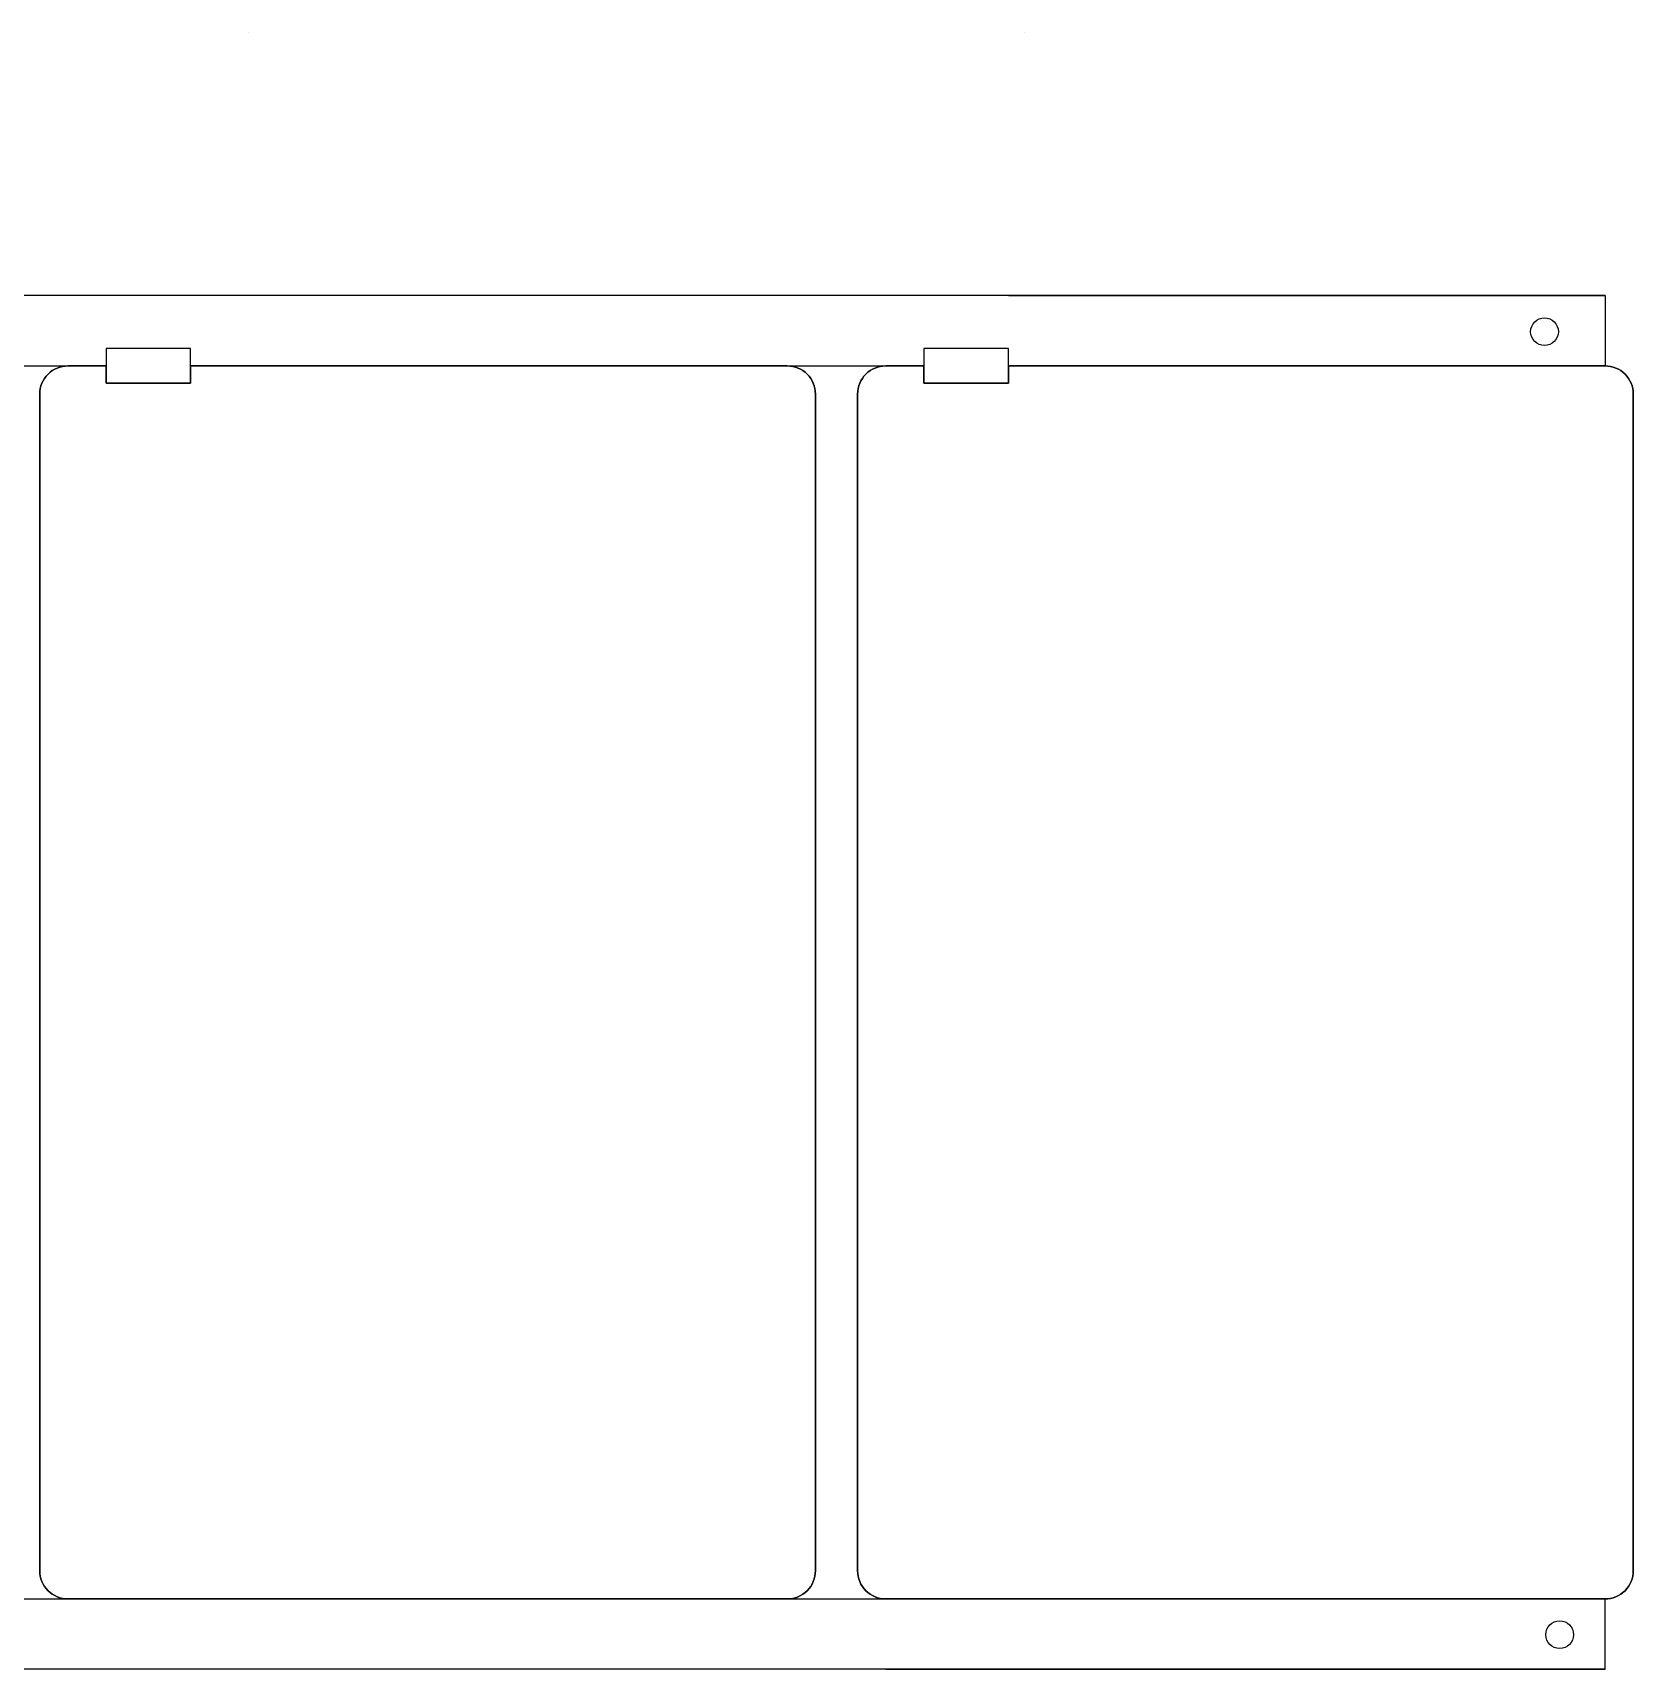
# Model space of a CAD drawing. Extents: x -15 to 159, y -25 to 93.
# Drawn here: x 43.6 to 159.2, y -25.5 to 92.7 of the extents above; entities that cross this region are included whole.
import ezdxf

# ---------------------------------------------------------------- set-up
doc = ezdxf.new("R2010")
doc.units = 0
doc.layers.add('BG_OUTLINE', color=200, linetype='CONTINUOUS')
doc.layers.add('PIN_BOTTOM', color=172, linetype='CONTINUOUS')

msp = doc.modelspace()

# ---------------------------------------------------------------- linework, layer by layer
at = {"layer": 'BG_OUTLINE'}
for points in [[(59.16549, 92.735654), (59.16549, 92.729558)], [(115.165632, 92.735654), (115.165632, 92.729558)], [(114.046508, 73.753218), (157.121098, 73.753218), (-12.911328, 73.753218), (-12.911328, 68.673218), (-10.151872, 68.673218)], [(54.998366, 69.924422), (48.89627, 69.924422)], [(48.89627, 69.924422), (48.89627, 68.673218)], [(54.998366, 68.673218), (54.998366, 69.924422)], [(114.046508, 69.924422), (107.944412, 69.924422)], [(107.944412, 69.924422), (107.944412, 68.673218)], [(114.046508, 68.673218), (114.046508, 69.924422)], [(46.136814, 68.673218), (48.89627, 68.673218)], [(46.136814, 68.673218), (48.89627, 68.673218)], [(48.89627, 68.673218), (48.89627, 67.422014)], [(48.89627, 68.673218), (48.89627, 67.422014)], [(48.89627, 68.673218), (48.89627, 67.422014)], [(54.998366, 68.673218), (98.072956, 68.673218)], [(54.998366, 67.422014), (54.998366, 68.673218)], [(54.998366, 68.673218), (98.072956, 68.673218)], [(54.998366, 67.422014), (54.998366, 68.673218)], [(54.998366, 68.673218), (98.072956, 68.673218)], [(54.998366, 67.422014), (54.998366, 68.673218)], [(105.184956, 68.673218), (107.944412, 68.673218)], [(105.184956, 68.673218), (107.944412, 68.673218)], [(107.944412, 68.673218), (107.944412, 67.422014)], [(107.944412, 68.673218), (107.944412, 67.422014)], [(107.944412, 68.673218), (107.944412, 67.422014)], [(114.046508, 68.673218), (157.121098, 68.673218)], [(114.046508, 67.422014), (114.046508, 68.673218)], [(114.046508, 68.673218), (157.121098, 68.673218)], [(114.046508, 67.422014), (114.046508, 68.673218)], [(114.046508, 68.673218), (157.121098, 68.673218)], [(114.046508, 67.422014), (114.046508, 68.673218)], [(48.89627, 67.422014), (54.998366, 67.422014)], [(48.89627, 67.422014), (54.998366, 67.422014)], [(48.89627, 67.422014), (54.998366, 67.422014)], [(107.944412, 67.422014), (114.046508, 67.422014)], [(107.944412, 67.422014), (114.046508, 67.422014)], [(107.944412, 67.422014), (114.046508, 67.422014)], [(44.104814, -18.358866), (44.104814, 66.641218)], [(44.104814, -18.358866), (44.104814, 66.641218)], [(44.104814, -18.358866), (44.104814, 66.641218)], [(100.104956, 66.641218), (100.104956, -18.358866)], [(100.104956, 66.641218), (100.104956, -18.358866)], [(100.104956, 66.641218), (100.104956, -18.358866)], [(103.152956, -18.358866), (103.152956, 66.641218)], [(103.152956, -18.358866), (103.152956, 66.641218)], [(103.152956, -18.358866), (103.152956, 66.641218)], [(159.153098, 66.641218), (159.153098, -18.358866)], [(159.153098, 66.641218), (159.153098, -18.358866)], [(159.153098, 66.641218), (159.153098, -18.358866)], [(98.072956, -20.390866), (46.136814, -20.390866)], [(98.072956, -20.390866), (46.136814, -20.390866)], [(157.121098, -25.470866), (157.121098, -20.390866), (105.184956, -20.390866)], [(157.121098, -20.390866), (105.184956, -20.390866)], [(157.121098, -20.390866), (105.184956, -20.390866)]]:
    msp.add_lwpolyline(points, dxfattribs=at)
for points in [[(157.121098, 73.753218), (157.121098, 68.673218, -0.414214), (159.153098, 66.641218)], [(41.056814, 66.641218, 0.414214), (39.024814, 68.673218), (48.89627, 68.673218)], [(44.104814, 66.641218, -0.414214), (46.136814, 68.673218)], [(44.104814, 66.641218, -0.414214), (46.136814, 68.673218)], [(44.104814, 66.641218, -0.414214), (46.136814, 68.673218)], [(100.104956, 66.641218, 0.414214), (98.072956, 68.673218), (54.998366, 68.673218), (54.998366, 67.422014), (48.89627, 67.422014), (48.89627, 68.673218), (46.136814, 68.673218, 0.414214), (44.104814, 66.641218), (44.104814, -18.358866, 0.414214), (46.136814, -20.390866), (98.072956, -20.390866, 0.414214), (100.104956, -18.358866), (100.104956, 66.641218)], [(100.104956, 66.641218, 0.414214), (98.072956, 68.673218), (107.944412, 68.673218)], [(98.072956, 68.673218, -0.414214), (100.104956, 66.641218)], [(98.072956, 68.673218, -0.414214), (100.104956, 66.641218)], [(103.152956, 66.641218, -0.414214), (105.184956, 68.673218)], [(103.152956, 66.641218, -0.414214), (105.184956, 68.673218)], [(103.152956, 66.641218, -0.414214), (105.184956, 68.673218)], [(159.153098, 66.641218, 0.414214), (157.121098, 68.673218), (114.046508, 68.673218), (114.046508, 67.422014), (107.944412, 67.422014), (107.944412, 68.673218), (105.184956, 68.673218, 0.414214), (103.152956, 66.641218), (103.152956, -18.358866, 0.414214), (105.184956, -20.390866), (157.121098, -20.390866, 0.414214), (159.153098, -18.358866), (159.153098, 66.641218)], [(157.121098, 68.673218, -0.414214), (159.153098, 66.641218)], [(157.121098, 68.673218, -0.414214), (159.153098, 66.641218)], [(105.184956, -25.470866), (157.121098, -25.470866), (-12.911328, -25.470866), (-12.911328, -20.390866, -0.414214), (-14.943328, -18.358866)], [(-12.911328, -20.390866), (46.136814, -20.390866, -0.414214), (44.104814, -18.358866)], [(46.136814, -20.390866, -0.414214), (44.104814, -18.358866)], [(46.136814, -20.390866, -0.414214), (44.104814, -18.358866)], [(46.136814, -20.390866), (105.184956, -20.390866, -0.414214), (103.152956, -18.358866)], [(100.104956, -18.358866, -0.414214), (98.072956, -20.390866)], [(100.104956, -18.358866, -0.414214), (98.072956, -20.390866)], [(100.104956, -18.358866, -0.414214), (98.072956, -20.390866)], [(105.184956, -20.390866, -0.414214), (103.152956, -18.358866)], [(105.184956, -20.390866, -0.414214), (103.152956, -18.358866)], [(159.153098, -18.358866, -0.414214), (157.121098, -20.390866)], [(159.153098, -18.358866, -0.414214), (157.121098, -20.390866)], [(159.153098, -18.358866, -0.414214), (157.121098, -20.390866)]]:
    msp.add_lwpolyline(points, format="xyb", dxfattribs=at)
for points in [[(100.104956, -18.358866, -0.414214), (98.072956, -20.390866), (46.136814, -20.390866, -0.414214), (44.104814, -18.358866), (44.104814, 66.641218, -0.414214), (46.136814, 68.673218), (48.89627, 68.673218), (48.89627, 67.422014), (54.998366, 67.422014), (54.998366, 68.673218), (98.072956, 68.673218, -0.414214), (100.104956, 66.641218)], [(159.153098, -18.358866, -0.414214), (157.121098, -20.390866), (105.184956, -20.390866, -0.414214), (103.152956, -18.358866), (103.152956, 66.641218, -0.414214), (105.184956, 68.673218), (107.944412, 68.673218), (107.944412, 67.422014), (114.046508, 67.422014), (114.046508, 68.673218), (157.121098, 68.673218, -0.414214), (159.153098, 66.641218)]]:
    msp.add_lwpolyline(points, format="xyb", close=True, dxfattribs=at)
at = {"layer": 'PIN_BOTTOM'}
for centre in [(152.744932, 71.139304), (153.83637, -22.972014)]:
    msp.add_circle(centre, 0.999998, dxfattribs=at)

doc.saveas('drawing.dxf')
